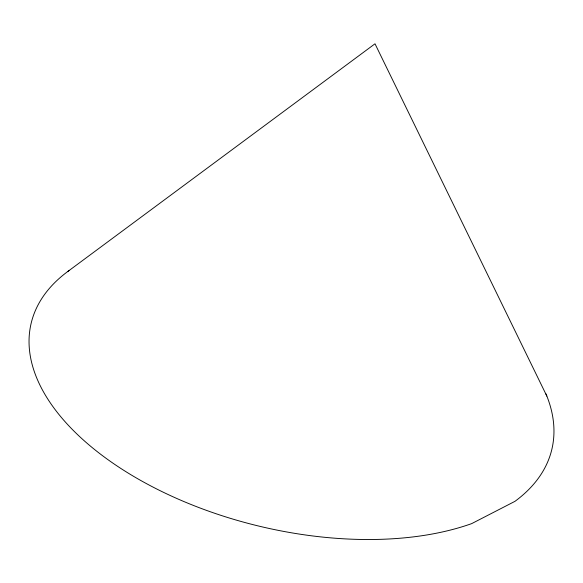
<?xml version="1.0" encoding="UTF-8"?>
<svg xmlns="http://www.w3.org/2000/svg" width="583" height="583" viewBox="0 0 583 583"><rect width="100%" height="100%" fill="white"/><g stroke="black" fill="none" stroke-linecap="round" stroke-linejoin="round"><path stroke-width="0.87" d="M68.058 271.292L375 43.791L546.854 396.105M545.921 393.816A267.867 143.527 13.7 0 1 514.942 501.351L471.691 523.614A267.867 143.527 13.7 0 1 124.849 471.013A267.867 143.527 13.7 0 1 69.392 270.323"/></g></svg>
